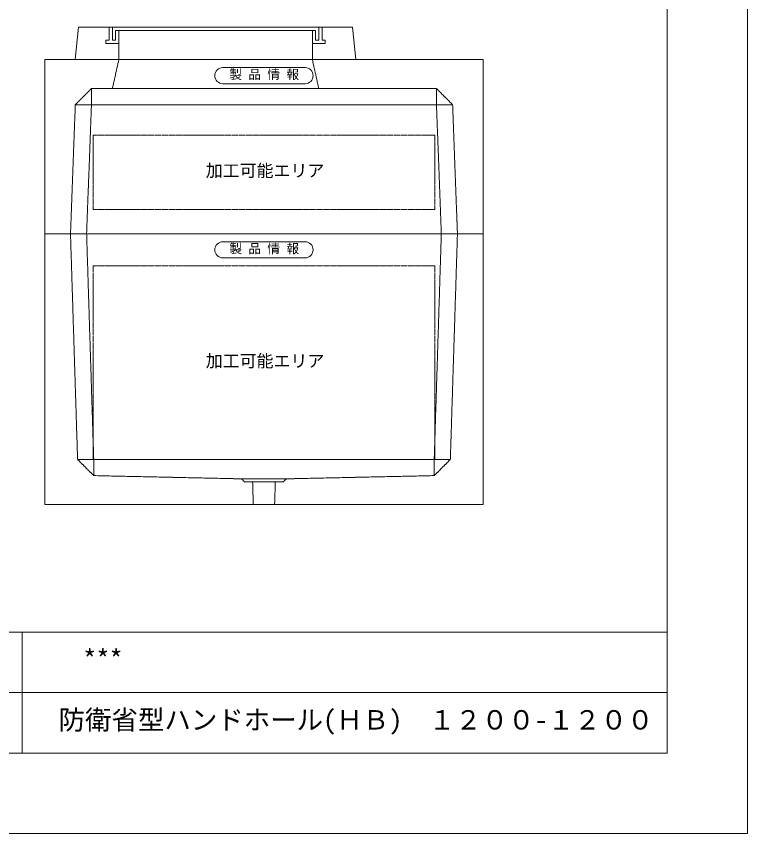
# Model space of a CAD drawing. Units: millimetres, scale not verified. Extents: x -3712 to 3712, y -2625 to 2625.
# Drawn here: x 1445 to 3712, y -2625 to -91 of the extents above; entities that cross this region are included whole.
import ezdxf
from ezdxf.enums import TextEntityAlignment as Align

# ---------------------------------------------------------------- set-up
doc = ezdxf.new("R2010")
doc.units = ezdxf.units.MM
doc.header["$LTSCALE"] = 10
doc.linetypes.add('LONG_DASHED1', pattern=[7, 6, -1])
doc.linetypes.add('LONG_DOUBLE_CHAIN', pattern=[21.8, 18, -1, 0.6, -0.6, 0.6, -1])
for name, color, linetype, lineweight in [('0-0_D-TTL', 7, 'Continuous', 9), ('0-1_Defpoints', 7, 'Continuous', 9), ('0-2_D-TTL-FRAM1', 134, 'Continuous', 9), ('0-3_D-TTL-TXT', 7, 'Continuous', 9), ('0-7_D-STR', 7, 'LONG_DASHED1', 9), ('0-8_D-STR-STR1', 7, 'Continuous', 9), ('0-9_D-STR-STR5', 1, 'LONG_DOUBLE_CHAIN', 9), ('0-A_D-STR-STR4', 134, 'LONG_DASHED1', 9)]:
    doc.layers.add(name, color=color, linetype=linetype, lineweight=lineweight)
doc.styles.add('ＭＳ ゴシック', font='')
doc.styles.get('ＭＳ ゴシック').set_extended_font_data('MS Gothic')

# ---------------------------------------------------------------- blocks, each defined once
blk = doc.blocks.new('A$C4DE05FD1')
at = {"layer": '0-0_D-TTL', "color": 134}
for p in [(57400, 38000), (2000, 2000)]:
    blk.add_line(p, (57400, 2000), dxfattribs=at)
at = {"layer": '0-1_Defpoints', "color": 134}
for p in [(59400, 42000), (0, 0)]:
    blk.add_line(p, (59400, 0), dxfattribs=at)
at = {"layer": '0-2_D-TTL-FRAM1'}
for p, q in [((19400, 5000), (57400, 5000)), ((41400, 5000), (41400, 2000)), ((32400, 3500), (57400, 3500))]:
    blk.add_line(p, q, dxfattribs=at)
blk = doc.blocks.new('A$C4A6C5A6A')
at = {"layer": '0-8_D-STR-STR1'}
for p, q in [((-1275, 0), (1275, 0)), ((-1275, -500), (1275, -500))]:
    blk.add_line(p, q, dxfattribs=at)
for centre, start, end in [((-1275, -250), 90, 270), ((1275, -250), 270, 90)]:
    blk.add_arc(centre, 250, start, end, dxfattribs=at)
at = {"layer": '0-8_D-STR-STR1', "style": 'ＭＳ ゴシック'}
blk.add_text('製 品 情 報', height=288.6, dxfattribs=at).set_placement((-1074.8, -441.3), align=Align.BOTTOM_LEFT)
blk = doc.blocks.new('A$C7EF8648B')
at = {"layer": '0-7_D-STR', "linetype": 'Continuous'}
for p, q in [((-6800, 0), (6800, 0)), ((-6800, -8400), (-6800, 0)), ((6800, -8400), (6800, 0)), ((-6800, -8400), (6800, -8400))]:
    blk.add_line(p, q, dxfattribs=at)
at = {"layer": '0-7_D-STR'}
for p, q in [((-6000, 0), (-5780, -7000)), ((-5500, 0), (-5280, -7000)), ((5500, 0), (5280, -7000)), ((6000, 0), (5780, -7000)), ((-5280, -7500), (-5780, -7000)), ((-5780, -7000), (5780, -7000)), ((-5280, -7500), (-5280, -7000)), ((5280, -7500), (5780, -7000)), ((5280, -7500), (5280, -7000)), ((-5280, -7500), (-700, -7600)), ((-600, -7690), (-700, -7600)), ((700, -7600), (-700, -7600)), ((600, -7690), (700, -7600)), ((5280, -7500), (700, -7600)), ((600, -7690), (-600, -7690)), ((-329.8, -8400), (-352.5, -7690)), ((329.8, -8400), (352.5, -7690))]:
    blk.add_line(p, q, dxfattribs=at)
at = {"layer": '0-9_D-STR-STR5'}
for p, q in [((-5300, -1000), (-5300, -7000)), ((5300, -1000), (-5300, -1000)), ((5300, -1000), (5300, -7000)), ((5300, -7000), (-5300, -7000))]:
    blk.add_line(p, q, dxfattribs=at)
at = {"layer": '0-8_D-STR-STR1'}
blk.add_blockref('A$C4A6C5A6A', (0, -250), dxfattribs=at)
blk = doc.blocks.new('A$C16904B61')
at = {"layer": '0-7_D-STR'}
for p, q in [((-4500, 5400), (-4700, 4500)), ((1500, 5400), (1700, 4500)), ((-5850, 4000), (-5350, 4500)), ((-5350, 4000), (-5350, 4500)), ((5350, 4000), (5350, 4500)), ((-5850, 4000), (-6000, 0)), ((5850, 4000), (-5850, 4000)), ((-5350, 4000), (-5500, 0)), ((5350, 4000), (5500, 0)), ((5850, 4000), (6000, 0))]:
    blk.add_line(p, q, dxfattribs=at)
at = {"layer": '0-7_D-STR', "linetype": 'Continuous'}
for p in [(6800, 5400), (-6800, 0)]:
    blk.add_line(p, (6800, 0), dxfattribs=at)
blk.add_lwpolyline([(-6800, 0), (-6800, 5400), (6800, 5400)], dxfattribs=at)
at = {"layer": '0-7_D-STR'}
blk.add_lwpolyline([(5850, 4000), (5350, 4500), (-5350, 4500)], dxfattribs=at)
at = {"layer": '0-9_D-STR-STR5'}
for p, q in [((-5300, 3050), (-5300, 750)), ((5300, 3050), (-5300, 3050))]:
    blk.add_line(p, q, dxfattribs=at)
blk.add_lwpolyline([(5300, 3050), (5300, 750), (-5300, 750)], dxfattribs=at)
at = {"layer": '0-8_D-STR-STR1'}
blk.add_blockref('A$C4A6C5A6A', (0, 5150), dxfattribs=at)
blk = doc.blocks.new('A$C019679C0')
at = {"layer": '0-7_D-STR', "linetype": 'Continuous'}
for p, q in [((-4350, 0), (-4250, 1000)), ((4250, 1000), (-4250, 1000)), ((4350, 0), (4250, 1000)), ((-4350, 0), (4350, 0))]:
    blk.add_line(p, q, dxfattribs=at)
at = {"layer": '0-7_D-STR'}
for p, q in [((-3000, 0), (-3000, 900)), ((3000, 900), (3000, 0))]:
    blk.add_line(p, q, dxfattribs=at)
at = {"layer": '0-A_D-STR-STR4'}
for points in [[(-3300, 1000), (-3300, 600), (-3400, 600), (-3400, 500), (-3000, 500)], [(-3000, 900), (-3100, 900), (-3100, 600), (-3200, 600), (-3200, 1000)], [(-3000, 900), (3000, 900), (3100, 900)], [(3300, 1000), (3300, 600), (3400, 600), (3400, 500), (3000, 500)], [(3100, 900), (3100, 600), (3200, 600), (3200, 1000)]]:
    blk.add_lwpolyline(points, dxfattribs=at)

msp = doc.modelspace()

# ---------------------------------------------------------------- block references
at = {"layer": '0-0_D-TTL', "xscale": 0.125, "yscale": 0.125}
msp.add_blockref('A$C4DE05FD1', (-3712.5, -2625), dxfattribs=at)
at = {"layer": '0-7_D-STR', "xscale": 0.1, "yscale": 0.1}
for name, p in [('A$C019679C0', (2062.5, -225)), ('A$C16904B61', (2212.5, -765)), ('A$C7EF8648B', (2212.5, -765))]:
    msp.add_blockref(name, p, dxfattribs=at)

# ---------------------------------------------------------------- texts
at = {"layer": '0-3_D-TTL-TXT', "style": 'ＭＳ ゴシック'}
for s, p in [('***', (1651.65, -2132.75)), ('防衛省型ハンドホール(ＨＢ)\u3000１２００-１２００', (1575.65, -2320.25))]:
    msp.add_text(s, height=60.12, dxfattribs=at).set_placement(p, align=Align.BOTTOM_LEFT)
at = {"layer": '0-9_D-STR-STR5', "style": 'ＭＳ ゴシック'}
for p in [(2032.02, -600.25), (2032.02, -1190.25)]:
    msp.add_text('加工可能エリア', height=38.49, dxfattribs=at).set_placement(p, align=Align.BOTTOM_LEFT)

doc.saveas('drawing.dxf')
